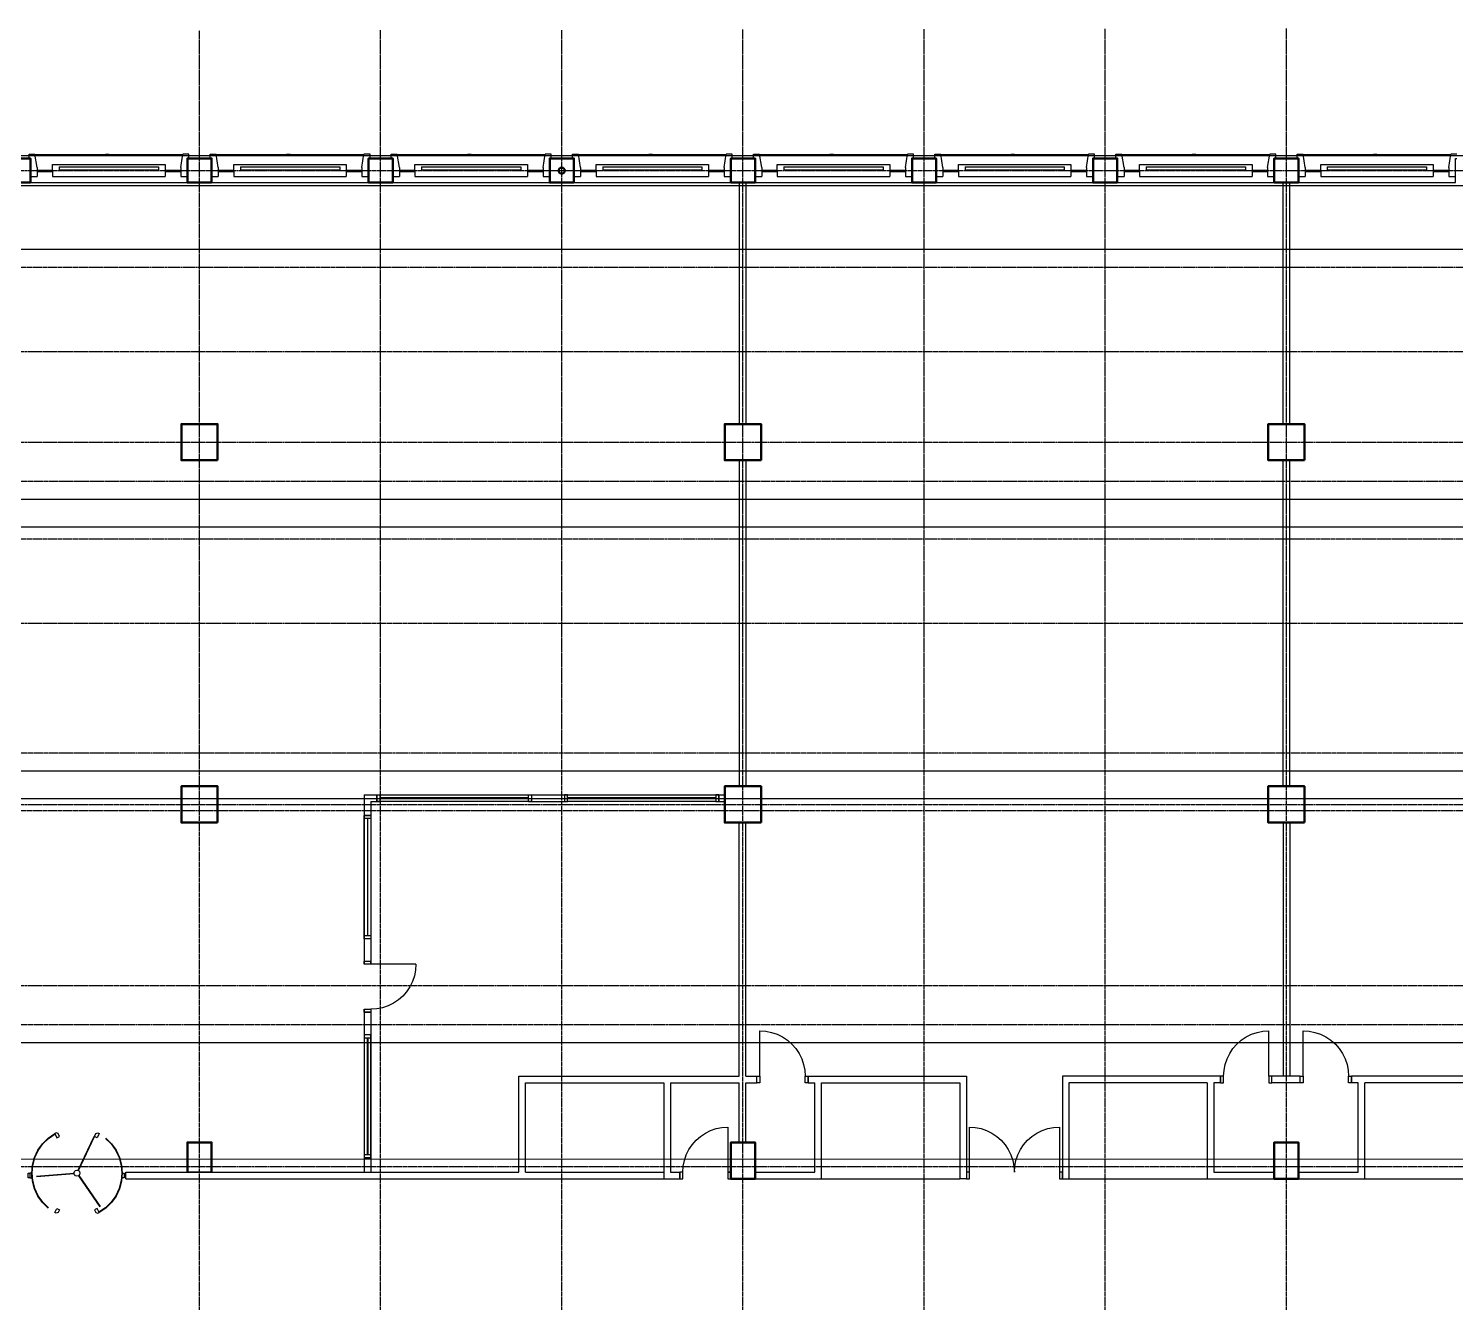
# Model space of a CAD drawing. Header units: millimetres. Extents: x -49883 to 71908, y -18440 to 67826.
# Drawn here: x -17364 to 6267, y 39026 to 60129 of the extents above; entities that cross this region are included whole.
import ezdxf

# ---------------------------------------------------------------- set-up
doc = ezdxf.new("R2010")
doc.units = ezdxf.units.MM
for name, pattern in [('PCENTRE', [50.8, 31.75, -6.35, 6.35, -6.35]), ('PCENTRE2', [28.575, 19.05, -3.175, 3.175, -3.175]), ('PDASHED', [19.05, 12.7, -6.35])]:
    doc.linetypes.add(name, pattern=pattern)
for name, color, linetype in [('Boundaries_and_building_grids', 140, 'PCENTRE2'), ('Fourth Floor - Roofs', 2, 'Continuous'), ('Fourth Floor - Structural Members', 5, 'Continuous'), ('Third Floor - Curtain Walls', 1, 'Continuous'), ('Third Floor - Doors Windows and Openings', 1, 'Continuous'), ('Third Floor - Structural Members', 5, 'Continuous'), ('Third Floor - Walls', 3, 'Continuous')]:
    doc.layers.add(name, color=color, linetype=linetype)

# ---------------------------------------------------------------- blocks, each defined once
blk = doc.blocks.new('Roof Light Middle Block')
at = {"layer": 'Fourth Floor - Roofs', "color": 1, "linetype": 'Continuous', "lineweight": -3}
for p, q in [((-46250, 3850), (-1250, 3850)), ((-1250, -200), (-46250, -200))]:
    blk.add_line(p, q, dxfattribs=at)
at = {"layer": 'Fourth Floor - Roofs', "color": 1, "linetype": 'PCENTRE', "lineweight": -3}
for p, q in [((-46050, 3650), (-1450, 3650)), ((-1450, 100), (-46050, 100))]:
    blk.add_line(p, q, dxfattribs=at)
blk = doc.blocks.new('Roof Light Middle Block(1)')
at = {"layer": 'Fourth Floor - Roofs', "color": 1, "linetype": 'Continuous', "lineweight": -3}
for p, q in [((-46250, 3950), (-1250, 3950)), ((-1250, -200), (-46250, -200))]:
    blk.add_line(p, q, dxfattribs=at)
at = {"layer": 'Fourth Floor - Roofs', "color": 1, "linetype": 'PCENTRE', "lineweight": -3}
for p, q in [((-46050, 3650), (-1450, 3650)), ((-1450, 100), (-46050, 100))]:
    blk.add_line(p, q, dxfattribs=at)

msp = doc.modelspace()

# ---------------------------------------------------------------- linework, layer by layer
at = {"layer": 'Boundaries_and_building_grids', "color": 140, "linetype": 'PCENTRE', "lineweight": -3}
for p, q in [((-14533, -11774), (-14533, 60096)), ((-11533, -11774), (-11533, 60102)), ((-8533, -11774), (-8533, 60107)), ((-5533, -11774), (-5533, 60112)), ((-2533, -11774), (-2533, 60118)), ((467, -11774), (467, 60123)), ((3467, -11774), (3467, 60129)), ((-49883, 57776), (47817, 57776)), ((-49883, 54776), (47817, 54776)), ((-49883, 53276), (47817, 53276)), ((-49883, 50276), (47817, 50276)), ((-49883, 47276), (47817, 47276)), ((-49883, 44276), (47817, 44276)), ((-49883, 41276), (47817, 41276))]:
    msp.add_line(p, q, dxfattribs=at)
at = {"layer": 'Fourth Floor - Roofs', "color": 3, "linetype": 'Continuous'}
msp.add_line((-25283, 58026, 13800), (23217, 58026, 13800), dxfattribs=at)
at = {"layer": 'Fourth Floor - Roofs', "color": 3, "linetype": 'Continuous', "lineweight": -3}
msp.add_line((-24783, 57526, 13800), (22717, 57526, 13800), dxfattribs=at)
at = {"layer": 'Fourth Floor - Structural Members', "color": 8, "linetype": 'Continuous', "lineweight": 50, "elevation": 13800}
for points in [[(-17333, 57576), (-17733, 57576), (-17733, 57976), (-17333, 57976), (-17333, 57576)], [(-14333, 57576), (-14733, 57576), (-14733, 57976), (-14333, 57976), (-14333, 57576)], [(-11333, 57576), (-11733, 57576), (-11733, 57976), (-11333, 57976), (-11333, 57576)], [(-8333, 57576), (-8733, 57576), (-8733, 57976), (-8333, 57976), (-8333, 57576)], [(-5333, 57576), (-5733, 57576), (-5733, 57976), (-5333, 57976), (-5333, 57576)], [(-2333, 57576), (-2733, 57576), (-2733, 57976), (-2333, 57976), (-2333, 57576)], [(667, 57576), (267, 57576), (267, 57976), (667, 57976), (667, 57576)], [(3667, 57576), (3267, 57576), (3267, 57976), (3667, 57976), (3667, 57576)], [(-14233, 52976), (-14833, 52976), (-14833, 53576), (-14233, 53576), (-14233, 52976)], [(-5233, 52976), (-5833, 52976), (-5833, 53576), (-5233, 53576), (-5233, 52976)], [(3767, 52976), (3167, 52976), (3167, 53576), (3767, 53576), (3767, 52976)], [(-14233, 46976), (-14833, 46976), (-14833, 47576), (-14233, 47576), (-14233, 46976)], [(-5233, 46976), (-5833, 46976), (-5833, 47576), (-5233, 47576), (-5233, 46976)], [(3767, 46976), (3167, 46976), (3167, 47576), (3767, 47576), (3767, 46976)], [(-14733, 41186), (-14733, 41676), (-14333, 41676), (-14333, 41186)], [(-5333, 41076), (-5733, 41076), (-5733, 41676), (-5333, 41676), (-5333, 41076)], [(3667, 41076), (3267, 41076), (3267, 41676), (3667, 41676), (3667, 41076)]]:
    msp.add_lwpolyline(points, dxfattribs=at)
at = {"layer": 'Fourth Floor - Structural Members', "color": 8, "linetype": 'Continuous', "lineweight": 50}
msp.add_circle((-8533, 57776, 13800), 50, dxfattribs=at)
at = {"layer": 'Third Floor - Curtain Walls', "color": 3, "linetype": 'Continuous'}
for p, q in [((-17356, 57976, 10350), (-17356, 58046, 10350)), ((-17356, 58046, 10350), (-17257, 58046, 10350)), ((-17356, 57976, 10350), (-17333, 57976, 10350)), ((-17333, 57976, 10350), (-17333, 57576, 10350)), ((-17222, 57826, 10350), (-17257, 58046, 10350)), ((-14843, 57826, 10350), (-14809, 58046, 10350)), ((-14709, 58046, 10350), (-14809, 58046, 10350)), ((-14733, 57576, 10350), (-14733, 57976, 10350)), ((-14733, 57976, 10350), (-14709, 57976, 10350)), ((-14709, 57976, 10350), (-14709, 58046, 10350)), ((-14356, 58046, 10350), (-14257, 58046, 10350)), ((-14356, 57976, 10350), (-14356, 58046, 10350)), ((-14356, 57976, 10350), (-14333, 57976, 10350)), ((-14333, 57976, 10350), (-14333, 57576, 10350)), ((-14222, 57826, 10350), (-14257, 58046, 10350)), ((-11843, 57826, 10350), (-11809, 58046, 10350)), ((-11709, 58046, 10350), (-11809, 58046, 10350)), ((-11733, 57576, 10350), (-11733, 57976, 10350)), ((-11733, 57976, 10350), (-11709, 57976, 10350)), ((-11709, 57976, 10350), (-11709, 58046, 10350)), ((-11356, 57976, 10350), (-11356, 58046, 10350)), ((-11356, 58046, 10350), (-11257, 58046, 10350)), ((-11356, 57976, 10350), (-11333, 57976, 10350)), ((-11333, 57976, 10350), (-11333, 57576, 10350)), ((-11222, 57826, 10350), (-11257, 58046, 10350)), ((-8843, 57826, 10350), (-8809, 58046, 10350)), ((-8709, 58046, 10350), (-8809, 58046, 10350)), ((-8733, 57576, 10350), (-8733, 57976, 10350)), ((-8733, 57976, 10350), (-8709, 57976, 10350)), ((-8709, 57976, 10350), (-8709, 58046, 10350)), ((-8356, 58046, 10350), (-8257, 58046, 10350)), ((-8356, 57976, 10350), (-8356, 58046, 10350)), ((-8356, 57976, 10350), (-8333, 57976, 10350)), ((-8333, 57976, 10350), (-8333, 57576, 10350)), ((-8222, 57826, 10350), (-8257, 58046, 10350)), ((-5843, 57826, 10350), (-5809, 58046, 10350)), ((-5709, 58046, 10350), (-5809, 58046, 10350)), ((-5733, 57576, 10350), (-5733, 57976, 10350)), ((-5733, 57976, 10350), (-5709, 57976, 10350)), ((-5709, 57976, 10350), (-5709, 58046, 10350)), ((-5356, 58046, 10350), (-5257, 58046, 10350)), ((-5356, 57976, 10350), (-5356, 58046, 10350)), ((-5356, 57976, 10350), (-5333, 57976, 10350)), ((-5333, 57976, 10350), (-5333, 57576, 10350)), ((-5222, 57826, 10350), (-5257, 58046, 10350)), ((-2843, 57826, 10350), (-2809, 58046, 10350)), ((-2709, 58046, 10350), (-2809, 58046, 10350)), ((-2733, 57576, 10350), (-2733, 57976, 10350)), ((-2733, 57976, 10350), (-2709, 57976, 10350)), ((-2709, 57976, 10350), (-2709, 58046, 10350)), ((-2356, 57976, 10350), (-2356, 58046, 10350)), ((-2356, 58046, 10350), (-2257, 58046, 10350)), ((-2356, 57976, 10350), (-2333, 57976, 10350)), ((-2333, 57976, 10350), (-2333, 57576, 10350)), ((-2222, 57826, 10350), (-2257, 58046, 10350)), ((157, 57826, 10350), (191, 58046, 10350)), ((291, 58046, 10350), (191, 58046, 10350)), ((267, 57976, 10350), (291, 57976, 10350)), ((267, 57576, 10350), (267, 57976, 10350)), ((291, 57976, 10350), (291, 58046, 10350)), ((644, 58046, 10350), (743, 58046, 10350)), ((644, 57976, 10350), (644, 58046, 10350)), ((644, 57976, 10350), (667, 57976, 10350)), ((667, 57976, 10350), (667, 57576, 10350)), ((778, 57826, 10350), (743, 58046, 10350)), ((3157, 57826, 10350), (3191, 58046, 10350)), ((3291, 58046, 10350), (3191, 58046, 10350)), ((3267, 57576, 10350), (3267, 57976, 10350)), ((3267, 57976, 10350), (3291, 57976, 10350)), ((3291, 57976, 10350), (3291, 58046, 10350)), ((3644, 58046, 10350), (3743, 58046, 10350)), ((3644, 57976, 10350), (3644, 58046, 10350)), ((3644, 57976, 10350), (3667, 57976, 10350)), ((3667, 57976, 10350), (3667, 57576, 10350)), ((3778, 57826, 10350), (3743, 58046, 10350)), ((6157, 57826, 10350), (6191, 58046, 10350)), ((6291, 58046, 10350), (6191, 58046, 10350)), ((6267, 57976, 10350), (6291, 57976, 10350)), ((6267, 57576, 10350), (6267, 57976, 10350)), ((-17333, 57676, 10350), (-17222, 57676, 10350)), ((-17222, 57826, 10350), (-17222, 57676, 10350)), ((-16965, 57776, 10350), (-16965, 57676, 10350)), ((-16965, 57676, 10350), (-15101, 57676, 10350)), ((-16855, 57836, 10350), (-16855, 57786, 10350)), ((-16855, 57836, 10350), (-15211, 57836, 10350)), ((-16855, 57786, 10350), (-15211, 57786, 10350)), ((-15211, 57836, 10350), (-15211, 57786, 10350)), ((-15101, 57776, 10350), (-15101, 57676, 10350)), ((-14843, 57826, 10350), (-14843, 57676, 10350)), ((-14843, 57676, 10350), (-14733, 57676, 10350)), ((-14333, 57676, 10350), (-14222, 57676, 10350)), ((-14222, 57826, 10350), (-14222, 57676, 10350)), ((-13965, 57776, 10350), (-13965, 57676, 10350)), ((-13965, 57676, 10350), (-12101, 57676, 10350)), ((-13855, 57836, 10350), (-12211, 57836, 10350)), ((-13855, 57836, 10350), (-13855, 57786, 10350)), ((-13855, 57786, 10350), (-12211, 57786, 10350)), ((-12211, 57836, 10350), (-12211, 57786, 10350)), ((-12101, 57776, 10350), (-12101, 57676, 10350)), ((-11843, 57826, 10350), (-11843, 57676, 10350)), ((-11843, 57676, 10350), (-11733, 57676, 10350)), ((-11333, 57676, 10350), (-11222, 57676, 10350)), ((-11222, 57826, 10350), (-11222, 57676, 10350)), ((-10965, 57776, 10350), (-10965, 57676, 10350)), ((-10965, 57676, 10350), (-9101, 57676, 10350)), ((-10855, 57836, 10350), (-10855, 57786, 10350)), ((-10855, 57836, 10350), (-9211, 57836, 10350)), ((-10855, 57786, 10350), (-9211, 57786, 10350)), ((-9211, 57836, 10350), (-9211, 57786, 10350)), ((-9101, 57776, 10350), (-9101, 57676, 10350)), ((-8843, 57826, 10350), (-8843, 57676, 10350)), ((-8843, 57676, 10350), (-8733, 57676, 10350)), ((-8333, 57676, 10350), (-8222, 57676, 10350)), ((-8222, 57826, 10350), (-8222, 57676, 10350)), ((-7965, 57776, 10350), (-7965, 57676, 10350)), ((-7965, 57676, 10350), (-6101, 57676, 10350)), ((-7855, 57836, 10350), (-7855, 57786, 10350)), ((-7855, 57836, 10350), (-6211, 57836, 10350)), ((-7855, 57786, 10350), (-6211, 57786, 10350)), ((-6211, 57836, 10350), (-6211, 57786, 10350)), ((-6101, 57776, 10350), (-6101, 57676, 10350)), ((-5843, 57826, 10350), (-5843, 57676, 10350)), ((-5843, 57676, 10350), (-5733, 57676, 10350)), ((-5333, 57676, 10350), (-5222, 57676, 10350)), ((-5222, 57826, 10350), (-5222, 57676, 10350)), ((-4965, 57776, 10350), (-4965, 57676, 10350)), ((-4965, 57676, 10350), (-3101, 57676, 10350)), ((-4855, 57836, 10350), (-4855, 57786, 10350)), ((-4855, 57836, 10350), (-3211, 57836, 10350)), ((-4855, 57786, 10350), (-3211, 57786, 10350)), ((-3211, 57836, 10350), (-3211, 57786, 10350)), ((-3101, 57776, 10350), (-3101, 57676, 10350)), ((-2843, 57826, 10350), (-2843, 57676, 10350)), ((-2843, 57676, 10350), (-2733, 57676, 10350)), ((-2333, 57676, 10350), (-2222, 57676, 10350)), ((-2222, 57826, 10350), (-2222, 57676, 10350)), ((-1965, 57776, 10350), (-1965, 57676, 10350)), ((-1965, 57676, 10350), (-101, 57676, 10350)), ((-1855, 57836, 10350), (-1855, 57786, 10350)), ((-1855, 57836, 10350), (-211, 57836, 10350)), ((-1855, 57786, 10350), (-211, 57786, 10350)), ((-211, 57836, 10350), (-211, 57786, 10350)), ((-101, 57776, 10350), (-101, 57676, 10350)), ((157, 57826, 10350), (157, 57676, 10350)), ((157, 57676, 10350), (267, 57676, 10350)), ((667, 57676, 10350), (778, 57676, 10350)), ((778, 57826, 10350), (778, 57676, 10350)), ((1035, 57776, 10350), (1035, 57676, 10350)), ((1035, 57676, 10350), (2899, 57676, 10350)), ((1145, 57836, 10350), (1145, 57786, 10350)), ((1145, 57836, 10350), (2789, 57836, 10350)), ((1145, 57786, 10350), (2789, 57786, 10350)), ((2789, 57836, 10350), (2789, 57786, 10350)), ((2899, 57776, 10350), (2899, 57676, 10350)), ((3157, 57826, 10350), (3157, 57676, 10350)), ((3157, 57676, 10350), (3267, 57676, 10350)), ((3667, 57676, 10350), (3778, 57676, 10350)), ((3778, 57826, 10350), (3778, 57676, 10350)), ((4035, 57776, 10350), (4035, 57676, 10350)), ((4035, 57676, 10350), (5899, 57676, 10350)), ((4145, 57836, 10350), (4145, 57786, 10350)), ((4145, 57836, 10350), (5789, 57836, 10350)), ((4145, 57786, 10350), (5789, 57786, 10350)), ((5789, 57836, 10350), (5789, 57786, 10350)), ((5899, 57776, 10350), (5899, 57676, 10350)), ((6157, 57826, 10350), (6157, 57676, 10350)), ((6157, 57676, 10350), (6267, 57676, 10350)), ((-17333, 57576, 10350), (-14733, 57576, 10350)), ((-14333, 57576, 10350), (-11733, 57576, 10350)), ((-11333, 57576, 10350), (-8733, 57576, 10350)), ((-8333, 57576, 10350), (-5733, 57576, 10350)), ((-5333, 57576, 10350), (-2733, 57576, 10350)), ((-2333, 57576, 10350), (267, 57576, 10350)), ((667, 57576, 10350), (3267, 57576, 10350)), ((3667, 57576, 10350), (6267, 57576, 10350))]:
    msp.add_line(p, q, dxfattribs=at)
at = {"layer": 'Third Floor - Curtain Walls', "color": 3, "linetype": 'Continuous', "elevation": 10350}
for points in [[(-16965, 57776), (-16965, 57876), (-15101, 57876), (-15101, 57776)], [(-13965, 57776), (-13965, 57876), (-12101, 57876), (-12101, 57776)], [(-10965, 57776), (-10965, 57876), (-9101, 57876), (-9101, 57776)], [(-7965, 57776), (-7965, 57876), (-6101, 57876), (-6101, 57776)], [(-4965, 57776), (-4965, 57876), (-3101, 57876), (-3101, 57776)], [(-1965, 57776), (-1965, 57876), (-101, 57876), (-101, 57776)], [(1035, 57776), (1035, 57876), (2899, 57876), (2899, 57776)], [(4035, 57776), (4035, 57876), (5899, 57876), (5899, 57776)]]:
    msp.add_lwpolyline(points, dxfattribs=at)
at = {"layer": 'Third Floor - Doors Windows and Openings', "color": 1, "linetype": 'Continuous'}
for p, q in [((-17257, 58046, 10350), (-16092, 58044, 10350)), ((-16033, 58044, 10350), (-16092, 58044, 10350)), ((-16033, 58044, 10350), (-15974, 58044, 10350)), ((-15974, 58044, 10350), (-14809, 58046, 10350)), ((-14257, 58046, 10350), (-13092, 58044, 10350)), ((-13033, 58044, 10350), (-13092, 58044, 10350)), ((-13033, 58044, 10350), (-12974, 58044, 10350)), ((-12974, 58044, 10350), (-11809, 58046, 10350)), ((-11257, 58046, 10350), (-10092, 58044, 10350)), ((-10033, 58044, 10350), (-10092, 58044, 10350)), ((-10033, 58044, 10350), (-9974, 58044, 10350)), ((-9974, 58044, 10350), (-8809, 58046, 10350)), ((-8257, 58046, 10350), (-7092, 58044, 10350)), ((-7033, 58044, 10350), (-7092, 58044, 10350)), ((-7033, 58044, 10350), (-6974, 58044, 10350)), ((-6974, 58044, 10350), (-5809, 58046, 10350)), ((-5257, 58046, 10350), (-4092, 58044, 10350)), ((-4033, 58044, 10350), (-4092, 58044, 10350)), ((-4033, 58044, 10350), (-3974, 58044, 10350)), ((-3974, 58044, 10350), (-2809, 58046, 10350)), ((-2257, 58046, 10350), (-1092, 58044, 10350)), ((-1033, 58044, 10350), (-1092, 58044, 10350)), ((-1033, 58044, 10350), (-974, 58044, 10350)), ((-974, 58044, 10350), (191, 58046, 10350)), ((743, 58046, 10350), (1908, 58044, 10350)), ((1967, 58044, 10350), (1908, 58044, 10350)), ((1967, 58044, 10350), (2026, 58044, 10350)), ((2026, 58044, 10350), (3191, 58046, 10350)), ((3743, 58046, 10350), (4908, 58044, 10350)), ((4967, 58044, 10350), (4908, 58044, 10350)), ((4967, 58044, 10350), (5026, 58044, 10350)), ((5026, 58044, 10350), (6191, 58046, 10350)), ((-16965, 57776, 10350), (-17222, 57776, 10350)), ((-16965, 57756, 10350), (-17222, 57756, 10350)), ((-16246, 57676, 10350), (-16246, 57675, 10350)), ((-15819, 57676, 10350), (-15819, 57675, 10350)), ((-14843, 57776, 10350), (-15101, 57776, 10350)), ((-14843, 57756, 10350), (-15101, 57756, 10350)), ((-13965, 57776, 10350), (-14222, 57776, 10350)), ((-13965, 57756, 10350), (-14222, 57756, 10350)), ((-13246, 57676, 10350), (-13246, 57675, 10350)), ((-12819, 57676, 10350), (-12819, 57675, 10350)), ((-11843, 57776, 10350), (-12101, 57776, 10350)), ((-11843, 57756, 10350), (-12101, 57756, 10350)), ((-10965, 57776, 10350), (-11222, 57776, 10350)), ((-10965, 57756, 10350), (-11222, 57756, 10350)), ((-10246, 57676, 10350), (-10246, 57675, 10350)), ((-9819, 57676, 10350), (-9819, 57675, 10350)), ((-8843, 57776, 10350), (-9101, 57776, 10350)), ((-8843, 57756, 10350), (-9101, 57756, 10350)), ((-7965, 57776, 10350), (-8222, 57776, 10350)), ((-7965, 57756, 10350), (-8222, 57756, 10350)), ((-7246, 57676, 10350), (-7246, 57675, 10350)), ((-6819, 57676, 10350), (-6819, 57675, 10350)), ((-5843, 57776, 10350), (-6101, 57776, 10350)), ((-5843, 57756, 10350), (-6101, 57756, 10350)), ((-4965, 57776, 10350), (-5222, 57776, 10350)), ((-4965, 57756, 10350), (-5222, 57756, 10350)), ((-4246, 57676, 10350), (-4246, 57675, 10350)), ((-3819, 57676, 10350), (-3819, 57675, 10350)), ((-2843, 57776, 10350), (-3101, 57776, 10350)), ((-2843, 57756, 10350), (-3101, 57756, 10350)), ((-1965, 57776, 10350), (-2222, 57776, 10350)), ((-1965, 57756, 10350), (-2222, 57756, 10350)), ((-1246, 57676, 10350), (-1246, 57675, 10350)), ((-819, 57676, 10350), (-819, 57675, 10350)), ((157, 57776, 10350), (-101, 57776, 10350)), ((157, 57756, 10350), (-101, 57756, 10350)), ((1035, 57776, 10350), (778, 57776, 10350)), ((1035, 57756, 10350), (778, 57756, 10350)), ((1754, 57676, 10350), (1754, 57675, 10350)), ((2181, 57676, 10350), (2181, 57675, 10350)), ((3157, 57776, 10350), (2899, 57776, 10350)), ((3157, 57756, 10350), (2899, 57756, 10350)), ((4035, 57776, 10350), (3778, 57776, 10350)), ((4035, 57756, 10350), (3778, 57756, 10350)), ((4754, 57676, 10350), (4754, 57675, 10350)), ((5181, 57676, 10350), (5181, 57675, 10350)), ((6157, 57776, 10350), (5899, 57776, 10350)), ((6157, 57756, 10350), (5899, 57756, 10350)), ((-11595, 47435, 10350), (-11595, 47325, 10350)), ((-11545, 47435, 10350), (-9086, 47435, 10350)), ((-9086, 47385, 10350), (-11545, 47385, 10350)), ((-11545, 47375, 10350), (-9086, 47375, 10350)), ((-9086, 47325, 10350), (-11545, 47325, 10350)), ((-8440, 47435, 10350), (-5981, 47435, 10350)), ((-5981, 47385, 10350), (-8440, 47385, 10350)), ((-8440, 47375, 10350), (-5981, 47375, 10350)), ((-5981, 47325, 10350), (-8440, 47325, 10350)), ((-5931, 47435, 10350), (-5931, 47325, 10350)), ((-11693, 47092, 10350), (-11803, 47092, 10350)), ((-11803, 45052, 10350), (-11803, 47042, 10350)), ((-11753, 47042, 10350), (-11753, 45102, 10350)), ((-11743, 45102, 10350), (-11743, 47042, 10350)), ((-11693, 47042, 10350), (-11693, 45052, 10350)), ((-11803, 43459, 10350), (-11803, 41469, 10350)), ((-11753, 41469, 10350), (-11753, 43409, 10350)), ((-11743, 43409, 10350), (-11743, 41469, 10350)), ((-11693, 41469, 10350), (-11693, 43459, 10350)), ((-11693, 41419, 10350), (-11803, 41419, 10350))]:
    msp.add_line(p, q, dxfattribs=at)
at = {"layer": 'Third Floor - Doors Windows and Openings', "linetype": 'Continuous'}
for p, q in [((-10948, 44628, 10350), (-11693, 44628, 10350)), ((-5253, 42776, 10350), (-5253, 43526, 10350)), ((3177, 42776, 10350), (3177, 43526, 10350)), ((3747, 42776, 10350), (3747, 43526, 10350)), ((-5783, 41931, 10350), (-5783, 41186, 10350)), ((-1783, 41186, 10350), (-1783, 41931, 10350)), ((-293, 41931, 10350), (-293, 41186, 10350))]:
    msp.add_line(p, q, dxfattribs=at)
at = {"layer": 'Third Floor - Doors Windows and Openings'}
for p, q in [((-10973, 44435, 10350), (-11005, 44343, 10350)), ((-10954, 44530, 10350), (-10973, 44435, 10350)), ((-10948, 44628, 10350), (-10954, 44530, 10350)), ((-11048, 44255, 10350), (-11102, 44174, 10350)), ((-11005, 44343, 10350), (-11048, 44255, 10350)), ((-11320, 43983, 10350), (-11408, 43939, 10350)), ((-11239, 44037, 10350), (-11320, 43983, 10350)), ((-11166, 44101, 10350), (-11239, 44037, 10350)), ((-11102, 44174, 10350), (-11166, 44101, 10350)), ((-11596, 43889, 10350), (-11693, 43883, 10350)), ((-11500, 43908, 10350), (-11596, 43889, 10350)), ((-11408, 43939, 10350), (-11500, 43908, 10350)), ((-5253, 43526, 10350), (-5155, 43519, 10350)), ((-5155, 43519, 10350), (-5059, 43500, 10350)), ((-5059, 43500, 10350), (-4966, 43469, 10350)), ((2890, 43469, 10350), (2983, 43500, 10350)), ((2983, 43500, 10350), (3079, 43519, 10350)), ((3079, 43519, 10350), (3177, 43526, 10350)), ((3747, 43526, 10350), (3845, 43519, 10350)), ((3845, 43519, 10350), (3941, 43500, 10350)), ((3941, 43500, 10350), (4034, 43469, 10350)), ((-4966, 43469, 10350), (-4878, 43425, 10350)), ((-4878, 43425, 10350), (-4796, 43371, 10350)), ((-4796, 43371, 10350), (-4722, 43306, 10350)), ((-4722, 43306, 10350), (-4658, 43232, 10350)), ((2582, 43232, 10350), (2647, 43306, 10350)), ((2647, 43306, 10350), (2721, 43371, 10350)), ((2721, 43371, 10350), (2802, 43425, 10350)), ((2802, 43425, 10350), (2890, 43469, 10350)), ((4034, 43469, 10350), (4122, 43425, 10350)), ((4122, 43425, 10350), (4204, 43371, 10350)), ((4204, 43371, 10350), (4278, 43306, 10350)), ((4278, 43306, 10350), (4342, 43232, 10350)), ((-4658, 43232, 10350), (-4603, 43151, 10350)), ((-4603, 43151, 10350), (-4560, 43063, 10350)), ((-4560, 43063, 10350), (-4528, 42970, 10350)), ((2453, 42970, 10350), (2484, 43063, 10350)), ((2484, 43063, 10350), (2528, 43151, 10350)), ((2528, 43151, 10350), (2582, 43232, 10350)), ((4342, 43232, 10350), (4397, 43151, 10350)), ((4397, 43151, 10350), (4440, 43063, 10350)), ((4440, 43063, 10350), (4472, 42970, 10350)), ((-4528, 42970, 10350), (-4509, 42874, 10350)), ((-4509, 42874, 10350), (-4503, 42776, 10350)), ((2427, 42776, 10350), (2434, 42874, 10350)), ((2434, 42874, 10350), (2453, 42970, 10350)), ((4472, 42970, 10350), (4491, 42874, 10350)), ((4491, 42874, 10350), (4497, 42776, 10350)), ((-6236, 41777, 10350), (-6155, 41831, 10350)), ((-6155, 41831, 10350), (-6068, 41874, 10350)), ((-6068, 41874, 10350), (-5976, 41905, 10350)), ((-5976, 41905, 10350), (-5880, 41924, 10350)), ((-5880, 41924, 10350), (-5783, 41931, 10350)), ((-1783, 41931, 10350), (-1686, 41924, 10350)), ((-1686, 41924, 10350), (-1590, 41905, 10350)), ((-1590, 41905, 10350), (-1498, 41874, 10350)), ((-1498, 41874, 10350), (-1410, 41831, 10350)), ((-1410, 41831, 10350), (-1329, 41777, 10350)), ((-746, 41777, 10350), (-665, 41831, 10350)), ((-665, 41831, 10350), (-578, 41874, 10350)), ((-578, 41874, 10350), (-486, 41905, 10350)), ((-486, 41905, 10350), (-390, 41924, 10350)), ((-390, 41924, 10350), (-293, 41931, 10350)), ((-17209, 41548, 10350), (-17132, 41656, 10350)), ((-17204, 41545, 10350), (-17127, 41652, 10350)), ((-17132, 41656, 10350), (-17037, 41749, 10350)), ((-17127, 41652, 10350), (-17033, 41744, 10350)), ((-17037, 41749, 10350), (-16928, 41823, 10350)), ((-17033, 41744, 10350), (-16925, 41818, 10350)), ((-16090, 41744, 10350), (-15996, 41652, 10350)), ((-16086, 41749, 10350), (-15992, 41656, 10350)), ((-15996, 41652, 10350), (-15920, 41545, 10350)), ((-15992, 41656, 10350), (-15915, 41548, 10350)), ((-6428, 41558, 10350), (-6374, 41639, 10350)), ((-6374, 41639, 10350), (-6310, 41713, 10350)), ((-6310, 41713, 10350), (-6236, 41777, 10350)), ((-1329, 41777, 10350), (-1256, 41713, 10350)), ((-1256, 41713, 10350), (-1192, 41639, 10350)), ((-1192, 41639, 10350), (-1138, 41558, 10350)), ((-938, 41558, 10350), (-884, 41639, 10350)), ((-884, 41639, 10350), (-820, 41713, 10350)), ((-820, 41713, 10350), (-746, 41777, 10350)), ((-17300, 41301, 10350), (-17265, 41429, 10350)), ((-17294, 41300, 10350), (-17260, 41426, 10350)), ((-17265, 41429, 10350), (-17209, 41548, 10350)), ((-17260, 41426, 10350), (-17204, 41545, 10350)), ((-15920, 41545, 10350), (-15864, 41426, 10350)), ((-15915, 41548, 10350), (-15858, 41429, 10350)), ((-15864, 41426, 10350), (-15829, 41300, 10350)), ((-15858, 41429, 10350), (-15824, 41301, 10350)), ((-6521, 41283, 10350), (-6502, 41379, 10350)), ((-6502, 41379, 10350), (-6471, 41471, 10350)), ((-6471, 41471, 10350), (-6428, 41558, 10350)), ((-1138, 41558, 10350), (-1095, 41471, 10350)), ((-1095, 41471, 10350), (-1063, 41379, 10350)), ((-1063, 41379, 10350), (-1044, 41283, 10350)), ((-1031, 41283, 10350), (-1012, 41379, 10350)), ((-1012, 41379, 10350), (-981, 41471, 10350)), ((-981, 41471, 10350), (-938, 41558, 10350)), ((-17312, 41169, 10350), (-17300, 41301, 10350)), ((-17300, 41037, 10350), (-17312, 41169, 10350)), ((-17306, 41169, 10350), (-17294, 41300, 10350)), ((-17294, 41038, 10350), (-17306, 41169, 10350)), ((-16612, 41169, 10350), (-16605, 41194, 10350)), ((-16612, 41169, 10350), (-16605, 41194, 10350)), ((-16605, 41144, 10350), (-16612, 41169, 10350)), ((-16605, 41144, 10350), (-16612, 41169, 10350)), ((-16605, 41194, 10350), (-16587, 41212, 10350)), ((-16605, 41194, 10350), (-16587, 41212, 10350)), ((-16587, 41125, 10350), (-16605, 41144, 10350)), ((-16587, 41125, 10350), (-16605, 41144, 10350)), ((-16587, 41212, 10350), (-16562, 41219, 10350)), ((-16587, 41212, 10350), (-16562, 41219, 10350)), ((-16562, 41119, 10350), (-16587, 41125, 10350)), ((-16562, 41119, 10350), (-16587, 41125, 10350)), ((-16562, 41219, 10350), (-16537, 41212, 10350)), ((-16562, 41219, 10350), (-16537, 41212, 10350)), ((-16537, 41125, 10350), (-16562, 41119, 10350)), ((-16537, 41125, 10350), (-16562, 41119, 10350)), ((-16537, 41212, 10350), (-16519, 41194, 10350)), ((-16537, 41212, 10350), (-16519, 41194, 10350)), ((-16519, 41144, 10350), (-16537, 41125, 10350)), ((-16519, 41144, 10350), (-16537, 41125, 10350)), ((-16519, 41194, 10350), (-16512, 41169, 10350)), ((-16519, 41194, 10350), (-16512, 41169, 10350)), ((-16512, 41169, 10350), (-16519, 41144, 10350)), ((-16512, 41169, 10350), (-16519, 41144, 10350)), ((-15829, 41300, 10350), (-15818, 41169, 10350)), ((-15818, 41169, 10350), (-15829, 41038, 10350)), ((-15824, 41301, 10350), (-15812, 41169, 10350)), ((-15812, 41169, 10350), (-15824, 41037, 10350)), ((-6528, 41186, 10350), (-6521, 41283, 10350)), ((-1044, 41283, 10350), (-1038, 41186, 10350)), ((-1038, 41186, 10350), (-1031, 41283, 10350)), ((-17265, 40909, 10350), (-17300, 41037, 10350)), ((-17260, 40911, 10350), (-17294, 41038, 10350)), ((-17209, 40789, 10350), (-17265, 40909, 10350)), ((-17204, 40792, 10350), (-17260, 40911, 10350)), ((-15864, 40911, 10350), (-15920, 40792, 10350)), ((-15858, 40909, 10350), (-15915, 40789, 10350)), ((-15829, 41038, 10350), (-15864, 40911, 10350)), ((-15824, 41037, 10350), (-15858, 40909, 10350)), ((-17132, 40681, 10350), (-17209, 40789, 10350)), ((-17127, 40685, 10350), (-17204, 40792, 10350)), ((-17037, 40589, 10350), (-17132, 40681, 10350)), ((-17033, 40593, 10350), (-17127, 40685, 10350)), ((-15996, 40685, 10350), (-16090, 40593, 10350)), ((-15992, 40681, 10350), (-16086, 40589, 10350)), ((-15920, 40792, 10350), (-15996, 40685, 10350)), ((-15915, 40789, 10350), (-15992, 40681, 10350)), ((-16090, 40593, 10350), (-16199, 40519, 10350)), ((-16086, 40589, 10350), (-16196, 40514, 10350))]:
    msp.add_line(p, q, dxfattribs=at)
at = {"layer": 'Third Floor - Doors Windows and Openings', "ltscale": 25}
for p, q in [((-16905, 41834, 10350), (-16928, 41823, 10350)), ((-16872, 41822, 10350), (-16905, 41834, 10350)), ((-16252, 41822, 10350), (-16219, 41834, 10350)), ((-16219, 41834, 10350), (-16196, 41823, 10350)), ((-16928, 41823, 10350), (-16895, 41755, 10350)), ((-16895, 41755, 10350), (-16850, 41776, 10350)), ((-16850, 41776, 10350), (-16872, 41822, 10350)), ((-16543, 41215, 10350), (-16276, 41777, 10350)), ((-16538, 41213, 10350), (-16271, 41775, 10350)), ((-16271, 41775, 10350), (-16276, 41777, 10350)), ((-16274, 41776, 10350), (-16252, 41822, 10350)), ((-16228, 41755, 10350), (-16274, 41776, 10350)), ((-16196, 41823, 10350), (-16228, 41755, 10350)), ((-17234, 41117, 10350), (-16612, 41168, 10350)), ((-17233, 41111, 10350), (-16611, 41162, 10350)), ((-16611, 41162, 10350), (-16612, 41168, 10350)), ((-16538, 41213, 10350), (-16543, 41215, 10350)), ((-16536, 41126, 10350), (-16531, 41129, 10350)), ((-16536, 41126, 10350), (-16181, 40612, 10350)), ((-16531, 41129, 10350), (-16176, 40616, 10350)), ((-16928, 40514, 10350), (-16895, 40583, 10350)), ((-16905, 40503, 10350), (-16928, 40514, 10350)), ((-16872, 40515, 10350), (-16905, 40503, 10350)), ((-16895, 40583, 10350), (-16850, 40561, 10350)), ((-16850, 40561, 10350), (-16872, 40515, 10350)), ((-16228, 40583, 10350), (-16274, 40561, 10350)), ((-16274, 40561, 10350), (-16252, 40515, 10350)), ((-16252, 40515, 10350), (-16219, 40503, 10350)), ((-16196, 40514, 10350), (-16228, 40583, 10350)), ((-16219, 40503, 10350), (-16196, 40514, 10350))]:
    msp.add_line(p, q, dxfattribs=at)
at = {"layer": 'Third Floor - Doors Windows and Openings', "color": 1, "linetype": 'Continuous', "elevation": 10350}
for points in [[(-11545, 47435), (-11545, 47325), (-11595, 47325), (-11595, 47435), (-11545, 47435)], [(-9036, 47435), (-9036, 47325), (-9086, 47325), (-9086, 47435), (-9036, 47435)], [(-8490, 47435), (-8490, 47325), (-8440, 47325), (-8440, 47435), (-8490, 47435)], [(-5981, 47435), (-5981, 47325), (-5931, 47325), (-5931, 47435), (-5981, 47435)], [(-11693, 47042), (-11803, 47042), (-11803, 47092), (-11693, 47092), (-11693, 47042)], [(-11693, 45052), (-11803, 45052), (-11803, 45102), (-11693, 45102), (-11693, 45052)], [(-11693, 43459), (-11803, 43459), (-11803, 43409), (-11693, 43409), (-11693, 43459)], [(-11693, 41469), (-11803, 41469), (-11803, 41419), (-11693, 41419), (-11693, 41469)]]:
    msp.add_lwpolyline(points, dxfattribs=at)
at = {"layer": 'Third Floor - Doors Windows and Openings', "linetype": 'Continuous', "elevation": 10350}
for points in [[(-11803, 44678), (-11693, 44678), (-11693, 44628), (-11803, 44628), (-11803, 44678)], [(-11803, 43883), (-11693, 43883), (-11693, 43833), (-11803, 43833), (-11803, 43883)], [(-5303, 42666), (-5303, 42776), (-5253, 42776), (-5253, 42666), (-5303, 42666)], [(-4503, 42666), (-4503, 42776), (-4453, 42776), (-4453, 42666), (-4503, 42666)], [(2427, 42666), (2427, 42776), (2377, 42776), (2377, 42666), (2427, 42666)], [(3227, 42666), (3227, 42776), (3177, 42776), (3177, 42666), (3227, 42666)], [(3697, 42666), (3697, 42776), (3747, 42776), (3747, 42666), (3697, 42666)], [(4497, 42666), (4497, 42776), (4547, 42776), (4547, 42666), (4497, 42666)], [(-6528, 41076), (-6528, 41186), (-6578, 41186), (-6578, 41076), (-6528, 41076)], [(-5733, 41076), (-5733, 41186), (-5783, 41186), (-5783, 41076), (-5733, 41076)], [(-1783, 41076), (-1783, 41186), (-1833, 41186), (-1833, 41076), (-1783, 41076)], [(-243, 41076), (-243, 41186), (-293, 41186), (-293, 41076), (-243, 41076)]]:
    msp.add_lwpolyline(points, dxfattribs=at)
at = {"layer": 'Third Floor - Doors Windows and Openings', "elevation": 10350}
for points in [[(-17342, 41093), (-17372, 41093), (-17372, 41169), (-17342, 41169)], [(-17342, 41093), (-17312, 41093), (-17312, 41169), (-17342, 41169)], [(-15782, 41093), (-15812, 41093), (-15812, 41169), (-15782, 41169)], [(-15752, 41146), (-15782, 41146), (-15782, 41116), (-15752, 41116)]]:
    msp.add_lwpolyline(points, close=True, dxfattribs=at)
at = {"layer": 'Third Floor - Structural Members', "color": 3, "linetype": 'Continuous', "lineweight": 0}
msp.add_xline((37845, 41401, 10350), (1, 0), dxfattribs=at)
at = {"layer": 'Third Floor - Structural Members', "color": 5, "linetype": 'Continuous', "elevation": 10350}
for points in [[(-17333, 57576), (-17733, 57576), (-17733, 57976), (-17333, 57976), (-17333, 57576)], [(-14333, 57576), (-14733, 57576), (-14733, 57976), (-14333, 57976), (-14333, 57576)], [(-11333, 57576), (-11733, 57576), (-11733, 57976), (-11333, 57976), (-11333, 57576)], [(-8333, 57576), (-8733, 57576), (-8733, 57976), (-8333, 57976), (-8333, 57576)], [(-5333, 57576), (-5733, 57576), (-5733, 57976), (-5333, 57976), (-5333, 57576)], [(-2333, 57576), (-2733, 57576), (-2733, 57976), (-2333, 57976), (-2333, 57576)], [(667, 57576), (267, 57576), (267, 57976), (667, 57976), (667, 57576)], [(3667, 57576), (3267, 57576), (3267, 57976), (3667, 57976), (3667, 57576)], [(-14233, 52976), (-14833, 52976), (-14833, 53576), (-14233, 53576), (-14233, 52976)], [(-5233, 52976), (-5833, 52976), (-5833, 53576), (-5233, 53576), (-5233, 52976)], [(3767, 52976), (3167, 52976), (3167, 53576), (3767, 53576), (3767, 52976)], [(-14233, 46976), (-14833, 46976), (-14833, 47576), (-14233, 47576), (-14233, 46976)], [(-5233, 46976), (-5833, 46976), (-5833, 47576), (-5233, 47576), (-5233, 46976)], [(3767, 46976), (3167, 46976), (3167, 47576), (3767, 47576), (3767, 46976)], [(-5333, 41076), (-5733, 41076), (-5733, 41676), (-5333, 41676), (-5333, 41076)], [(3667, 41076), (3267, 41076), (3267, 41676), (3667, 41676), (3667, 41076)]]:
    msp.add_lwpolyline(points, dxfattribs=at)
msp.add_lwpolyline([(-14733, 41186), (-14733, 41676), (-14333, 41676), (-14333, 41186)], close=True, dxfattribs=at)
at = {"layer": 'Third Floor - Structural Members', "color": 5, "linetype": 'Continuous', "lineweight": -3}
msp.add_circle((-8533, 57776, 10350), 50, dxfattribs=at)
at = {"layer": 'Third Floor - Walls', "color": 3, "linetype": 'Continuous'}
for p, q in [((-5478, 57576, 10350), (-5588, 57576, 10350)), ((-5588, 53576, 10350), (-5588, 57576, 10350)), ((-5478, 53576, 10350), (-5478, 57576, 10350)), ((3412, 53576, 10350), (3412, 57576, 10350)), ((3522, 57576, 10350), (3412, 57576, 10350)), ((3522, 53576, 10350), (3522, 57576, 10350)), ((-5478, 53576, 10350), (-5588, 53576, 10350)), ((3522, 53576, 10350), (3412, 53576, 10350)), ((-5588, 47576, 10350), (-5588, 52976, 10350)), ((-5478, 52976, 10350), (-5588, 52976, 10350)), ((-5478, 47576, 10350), (-5478, 52976, 10350)), ((3522, 52976, 10350), (3412, 52976, 10350)), ((3412, 47576, 10350), (3412, 52976, 10350)), ((3522, 47576, 10350), (3522, 52976, 10350)), ((-5478, 47576, 10350), (-5588, 47576, 10350)), ((3522, 47576, 10350), (3412, 47576, 10350)), ((-5593, 42776, 10350), (-5593, 46976, 10350)), ((-5483, 46976, 10350), (-5593, 46976, 10350)), ((-5483, 42776, 10350), (-5483, 46976, 10350)), ((3412, 46976, 10350), (3522, 46976, 10350)), ((3412, 46976, 10350), (3412, 42776, 10350)), ((3522, 46976, 10350), (3522, 42776, 10350)), ((-9243, 41186, 10350), (-9243, 42776, 10350)), ((-9243, 42776, 10350), (-5593, 42776, 10350)), ((-5483, 42776, 10350), (-5303, 42776, 10350)), ((-5303, 42666, 10350), (-5303, 42776, 10350)), ((-4453, 42776, 10350), (-1833, 42776, 10350)), ((-4453, 42666, 10350), (-4453, 42776, 10350)), ((-1833, 42776, 10350), (-1833, 41076, 10350)), ((-243, 42776, 10350), (-243, 41076, 10350)), ((2377, 42776, 10350), (-243, 42776, 10350)), ((2377, 42666, 10350), (2377, 42776, 10350)), ((3227, 42666, 10350), (3227, 42776, 10350)), ((3697, 42776, 10350), (3227, 42776, 10350)), ((3697, 42666, 10350), (3697, 42776, 10350)), ((4547, 42666, 10350), (4547, 42776, 10350)), ((7167, 42776, 10350), (4547, 42776, 10350)), ((-9133, 42666, 10350), (-6843, 42666, 10350)), ((-9133, 41186, 10350), (-9133, 42666, 10350)), ((-6843, 42666, 10350), (-6843, 41076, 10350)), ((-6733, 42666, 10350), (-5593, 42666, 10350)), ((-6733, 42666, 10350), (-6733, 41186, 10350)), ((-5593, 41676, 10350), (-5593, 42666, 10350)), ((-5483, 42666, 10350), (-5303, 42666, 10350)), ((-5483, 41676, 10350), (-5483, 42666, 10350)), ((-4453, 42666, 10350), (-4343, 42666, 10350)), ((-4343, 41186, 10350), (-4343, 42666, 10350)), ((-4233, 41076, 10350), (-4233, 42666, 10350)), ((-4233, 42666, 10350), (-1943, 42666, 10350)), ((-1943, 42666, 10350), (-1943, 41076, 10350)), ((-133, 42666, 10350), (-133, 41076, 10350)), ((2157, 42666, 10350), (-133, 42666, 10350)), ((2157, 42666, 10350), (2157, 41076, 10350)), ((2267, 42666, 10350), (2267, 41186, 10350)), ((2377, 42666, 10350), (2267, 42666, 10350)), ((3697, 42666, 10350), (3227, 42666, 10350)), ((4657, 42666, 10350), (4547, 42666, 10350)), ((4657, 41186, 10350), (4657, 42666, 10350)), ((4767, 41076, 10350), (4767, 42666, 10350)), ((7057, 42666, 10350), (4767, 42666, 10350)), ((-5593, 41676, 10350), (-5483, 41676, 10350)), ((-15752, 41186, 10350), (-9243, 41186, 10350)), ((-15752, 41076, 10350), (-15752, 41186, 10350)), ((-9133, 41186, 10350), (-6843, 41186, 10350)), ((-6733, 41186, 10350), (-6578, 41186, 10350)), ((-6578, 41076, 10350), (-6578, 41186, 10350)), ((-5783, 41186, 10350), (-5783, 41076, 10350)), ((-5783, 41186, 10350), (-5733, 41186, 10350)), ((-5733, 41076, 10350), (-5733, 41186, 10350)), ((-5333, 41076, 10350), (-5333, 41186, 10350)), ((-5333, 41186, 10350), (-4343, 41186, 10350)), ((2267, 41186, 10350), (3267, 41186, 10350)), ((3267, 41076, 10350), (3267, 41186, 10350)), ((3667, 41076, 10350), (3667, 41186, 10350)), ((3667, 41186, 10350), (4657, 41186, 10350)), ((-15752, 41076, 10350), (-6843, 41076, 10350)), ((-6843, 41076, 10350), (-6578, 41076, 10350)), ((-5783, 41076, 10350), (-5733, 41076, 10350)), ((-5333, 41076, 10350), (-4233, 41076, 10350)), ((-4233, 41076, 10350), (-1943, 41076, 10350)), ((-1833, 41076, 10350), (-1943, 41076, 10350)), ((-243, 41076, 10350), (-133, 41076, 10350)), ((-133, 41076, 10350), (2157, 41076, 10350)), ((2157, 41076, 10350), (3267, 41076, 10350)), ((3667, 41076, 10350), (4767, 41076, 10350)), ((4767, 41076, 10350), (7057, 41076, 10350))]:
    msp.add_line(p, q, dxfattribs=at)
at = {"layer": 'Third Floor - Walls', "color": 2, "linetype": 'Continuous'}
for p, q in [((-11803, 47435, 10350), (-11545, 47435, 10350)), ((-11803, 47435, 10350), (-11803, 44628, 10350)), ((-11693, 47325, 10350), (-11545, 47325, 10350)), ((-11693, 47325, 10350), (-11693, 44628, 10350)), ((-9086, 47435, 10350), (-8440, 47435, 10350)), ((-9086, 47325, 10350), (-8440, 47325, 10350)), ((-5981, 47435, 10350), (-5833, 47435, 10350)), ((-5981, 47325, 10350), (-5833, 47325, 10350)), ((-11803, 44628, 10350), (-11803, 44678, 10350)), ((-11693, 44628, 10350), (-11693, 44678, 10350)), ((-11803, 43883, 10350), (-11803, 41186, 10350)), ((-11803, 43833, 10350), (-11693, 43833, 10350)), ((-11693, 43883, 10350), (-11693, 41186, 10350))]:
    msp.add_line(p, q, dxfattribs=at)

# ---------------------------------------------------------------- block references
at = {"layer": 'Fourth Floor - Roofs', "color": 1, "linetype": 'PDASHED', "lineweight": -3}
for name, p in [('Roof Light Middle Block(1)', (22717, 52526, 13800)), ('Roof Light Middle Block', (22717, 48026, 13800)), ('Roof Light Middle Block', (22717, 43526, 13800))]:
    msp.add_blockref(name, p, dxfattribs=at)

doc.saveas('drawing.dxf')
